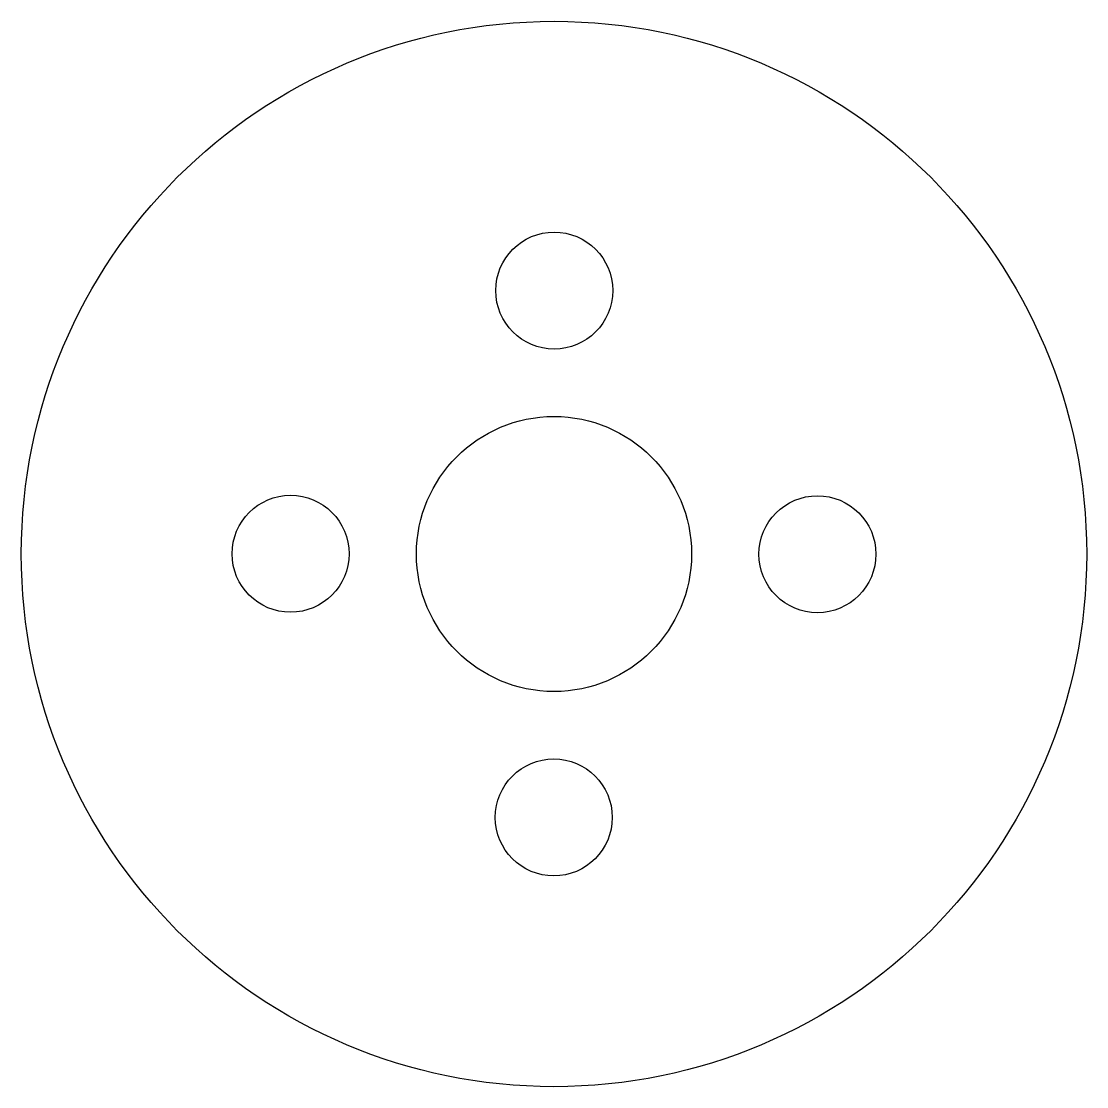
# Model space of a CAD drawing. Extents: x -20.2 to 20.2, y -20.2 to 20.2.
import ezdxf

# ---------------------------------------------------------------- set-up
doc = ezdxf.new("R2010")
doc.units = 0
doc.layers.get('0').update_dxf_attribs({"linetype": 'CONTINUOUS'})

msp = doc.modelspace()

# ---------------------------------------------------------------- linework, layer by layer
for centre, radius in [((0, 0), 20.22), ((0.008, 10), 2.22), ((0, 0), 5.22), ((-10, 0.008), 2.22), ((10, -0.008), 2.22), ((-0.008, -10), 2.22)]:
    msp.add_circle(centre, radius)

doc.saveas('drawing.dxf')
